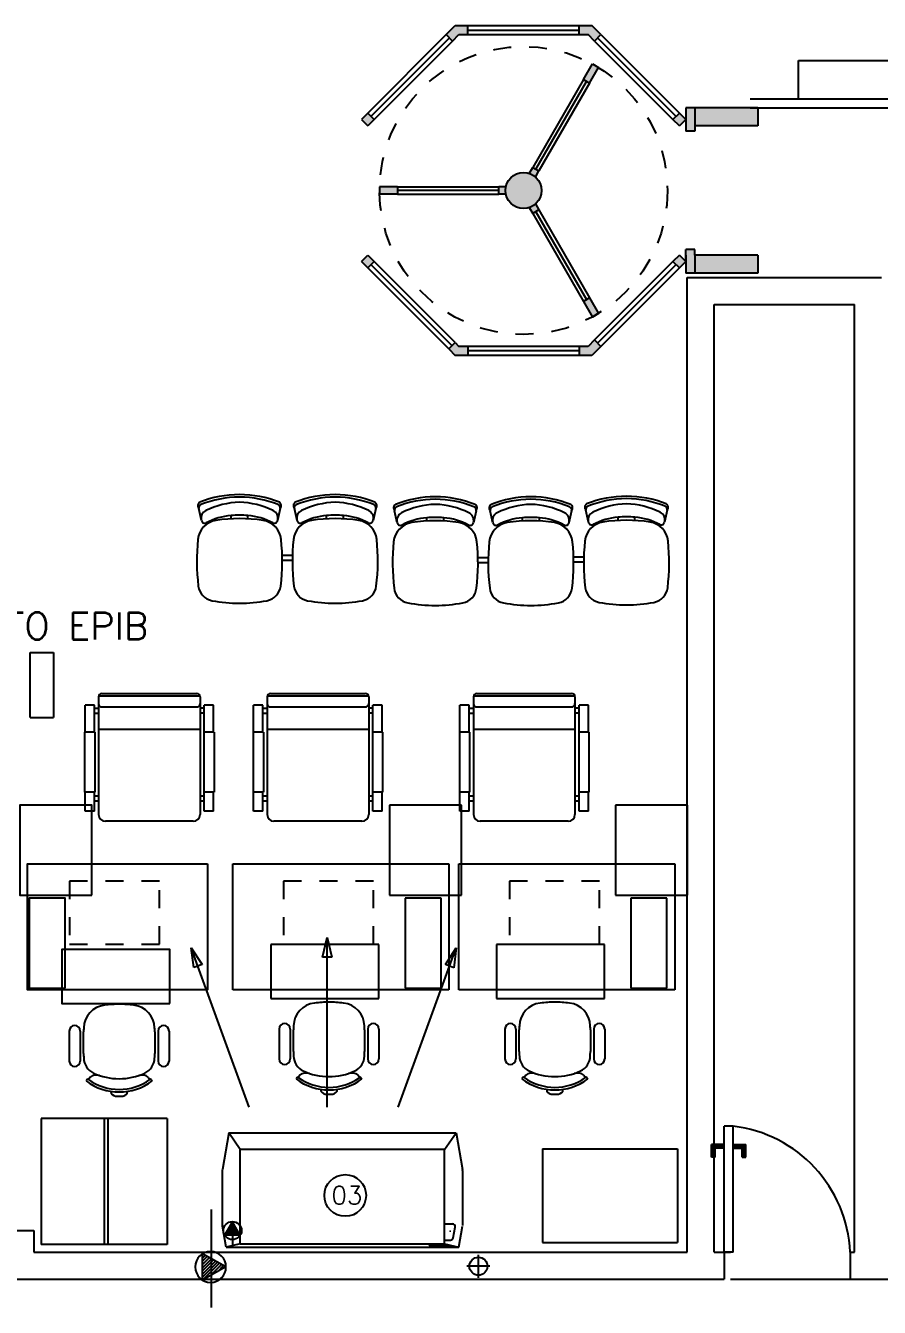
# Model space of a CAD drawing. Extents: x -22 to 17.7, y 1.4 to 35.6.
# Drawn here: x -4.89 to -0.15, y 1.91 to 9.03 of the extents above; entities that cross this region are included whole.
import ezdxf

# ---------------------------------------------------------------- set-up
doc = ezdxf.new("R2010")
doc.units = 0
doc.header["$LTSCALE"] = 0.02
doc.linetypes.add('HIDDEN', pattern=[0.375, 0.25, -0.125])
for name, color, linetype in [('AR-CONDICIONADO', 5, 'CONTINUOUS'), ('AR-INST', 1, 'CONTINUOUS'), ('ARCOND', 2, 'CONTINUOUS'), ('ARCOND_BASE', 7, 'CONTINUOUS'), ('ARCOND_TEXTO', 7, 'CONTINUOUS'), ('LEGENDA', 1, 'CONTINUOUS'), ('PDRENO', 2, 'CONTINUOUS'), ('PFORÇA', 2, 'CONTINUOUS')]:
    doc.layers.add(name, color=color, linetype=linetype)
doc.styles.add('COTAS', font='romans.shx', dxfattribs={"width": 0.75})
doc.styles.add('ROMANS', font='simplex.shx')

# ---------------------------------------------------------------- blocks, each defined once
blk = doc.blocks.new('PF')
at = {"layer": 'PFORÇA', "color": 1}
for p, q in [((0.0002, 0.0874), (-0.0727, -0.0432)), ((-0.0255, 0.0414), (0.0075, 0.0744)), ((-0.0031, 0.0815), (0.0012, 0.0857)), ((0.0002, 0.0874), (0.0732, -0.0432)), ((-0.0702, -0.0386), (0.0202, 0.0517)), ((-0.057, -0.0432), (0.0265, 0.0404)), ((-0.0478, 0.0014), (0.0138, 0.0631)), ((-0.0394, -0.0432), (0.0328, 0.029)), ((-0.0217, -0.0432), (0.0392, 0.0177)), ((-0.004, -0.0432), (0.0455, 0.0063)), ((-0.0727, -0.0432), (0.0732, -0.0432)), ((0.0137, -0.0432), (0.0518, -0.005)), ((0.0313, -0.0432), (0.0582, -0.0163)), ((0.049, -0.0432), (0.0645, -0.0277)), ((0.0667, -0.0432), (0.0708, -0.039))]:
    blk.add_line(p, q, dxfattribs=at)
blk.add_circle((0.0002, 0.0018), 0.0857, dxfattribs=at)

msp = doc.modelspace()

# ---------------------------------------------------------------- hatches: boundary and pattern name
at = {"layer": 'ARCOND_BASE'}
h = msp.add_hatch(color=256, dxfattribs=at)
h.paths.add_polyline_path([(-2.9882, 8.4729), (-3.0236, 8.5082), (-2.9882, 8.5436), (-2.9529, 8.5082)])
h.paths.add_polyline_path([(-2.5165, 8.9446), (-2.5518, 8.98), (-2.5018, 9.03), (-2.4311, 9.03), (-2.4311, 8.98), (-2.4811, 8.98)])
edge = h.paths.add_edge_path()
edge.add_ellipse((-2.1226, 8.1143), major_axis=(0.5657, 0.5657), ratio=1, start_angle=133.56746, end_angle=136.43254, ccw=False)
edge.add_line((-2.9223, 8.1343), (-2.8226, 8.1343))
edge.add_line((-2.8226, 8.1343), (-2.8226, 8.0943))
edge.add_line((-2.8226, 8.0943), (-2.9223, 8.0943))
h.paths.add_polyline_path([(-3.0236, 7.7204), (-2.9882, 7.7557), (-2.9529, 7.7204), (-2.9882, 7.685)])
h.paths.add_polyline_path([(-2.5018, 7.1986), (-2.5372, 7.234), (-2.5018, 7.2693), (-2.4811, 7.2486), (-2.4311, 7.2486), (-2.4311, 7.1986)])
h.paths.add_polyline_path([(-1.814, 7.1986), (-1.814, 7.2486), (-1.764, 7.2486), (-1.7286, 7.284), (-1.6933, 7.2486), (-1.7433, 7.1986)])
h.paths.add_polyline_path([(-1.2922, 7.7204), (-1.2569, 7.7557), (-1.2215, 7.7204), (-1.2569, 7.685)])
h.paths.add_polyline_path([(-1.2922, 8.5082), (-1.2569, 8.5436), (-1.2215, 8.5082), (-1.2569, 8.4729)])
h.paths.add_polyline_path([(-1.7286, 8.9446), (-1.764, 8.98), (-1.814, 8.98), (-1.814, 9.03), (-1.7433, 9.03), (-1.6933, 8.98)])
edge = h.paths.add_edge_path()
edge.add_line((-1.7552, 8.7105), (-1.7899, 8.7305))
edge.add_line((-1.7899, 8.7305), (-1.74, 8.8169))
edge.add_ellipse((-2.1226, 8.1143), major_axis=(0.5657, 0.5657), ratio=1, start_angle=373.56746, end_angle=376.43254, ccw=False)
edge.add_line((-1.7054, 8.7969), (-1.7552, 8.7105))
edge = h.paths.add_edge_path()
edge.add_line((-1.7899, 7.4981), (-1.7552, 7.5181))
edge.add_line((-1.7552, 7.5181), (-1.7054, 7.4317))
edge.add_ellipse((-2.1226, 8.1143), major_axis=(0.5657, 0.5657), ratio=1, start_angle=253.56746, end_angle=256.43254, ccw=False)
edge.add_line((-1.74, 7.4117), (-1.7899, 7.4981))
edge = h.paths.add_edge_path()
edge.add_ellipse((-2.1226, 8.1143), major_axis=(0.0707, 0.0707), ratio=1, start_angle=45, end_angle=225, ccw=False)
edge.add_ellipse((-2.1226, 8.1143), major_axis=(0.0707, 0.0707), ratio=1, start_angle=225, end_angle=405, ccw=False)
h.paths.add_polyline_path([(-1.1715, 8.4729), (-1.1715, 8.5729), (-0.8215, 8.5729), (-0.8215, 8.4729)])
h.paths.add_polyline_path([(-1.2215, 8.4429), (-1.2215, 8.5082), (-1.2215, 8.5729), (-1.1715, 8.5729), (-1.1715, 8.4729), (-1.1715, 8.4429)])
h.paths.add_polyline_path([(-1.2215, 7.6557), (-1.2215, 7.7557), (-1.2215, 7.7857), (-1.1715, 7.7857), (-1.1715, 7.7557), (-1.1715, 7.6557)])
h.paths.add_polyline_path([(-1.1715, 7.6557), (-1.1715, 7.7557), (-0.8215, 7.7557), (-0.8215, 7.6557)])
edge = h.paths.add_edge_path()
edge.add_line((-2.2592, 8.0943), (-2.2592, 8.1343))
edge.add_line((-2.2592, 8.1343), (-2.2205, 8.1343))
edge.add_ellipse((-2.1226, 8.1143), major_axis=(0.0707, 0.0707), ratio=1, start_angle=123.46304, end_angle=146.53696)
edge.add_line((-2.2205, 8.0943), (-2.2592, 8.0943))
edge = h.paths.add_edge_path()
edge.add_line((-2.0716, 7.986), (-2.0909, 8.0194))
edge.add_ellipse((-2.1226, 8.1143), major_axis=(-0.0707, 0.0707), ratio=1, start_angle=153.46304, end_angle=176.53696)
edge.add_line((-2.0562, 8.0394), (-2.0369, 8.006))
edge.add_line((-2.0369, 8.006), (-2.0716, 7.986))
edge = h.paths.add_edge_path()
edge.add_line((-2.0909, 8.2091), (-2.0716, 8.2426))
edge.add_line((-2.0716, 8.2426), (-2.0369, 8.2226))
edge.add_line((-2.0369, 8.2226), (-2.0562, 8.1891))
edge.add_ellipse((-2.1226, 8.1143), major_axis=(-0.0707, 0.0707), ratio=1, start_angle=-86.53696, end_angle=-63.46304)

# ---------------------------------------------------------------- linework, layer by layer
at = {"layer": 'AR-CONDICIONADO'}
for p, q in [((-3.2385, 3.8562), (-3.2139, 3.965)), ((-3.2139, 3.0222), (-3.2139, 3.965)), ((-3.2139, 3.965), (-3.1877, 3.8562)), ((-3.9548, 3.7975), (-3.969, 3.9082)), ((-3.969, 3.9082), (-3.9071, 3.8149)), ((-3.6465, 3.0222), (-3.969, 3.9082)), ((-3.1877, 3.8562), (-3.2385, 3.8562)), ((-2.819, 3.0222), (-2.4965, 3.9082)), ((-2.5568, 3.8143), (-2.4965, 3.9082)), ((-2.4965, 3.9082), (-2.5091, 3.7969)), ((-3.9071, 3.8149), (-3.9548, 3.7975)), ((-2.5091, 3.7969), (-2.5568, 3.8143))]:
    msp.add_line(p, q, dxfattribs=at)
at = {"layer": 'AR-CONDICIONADO', "color": 220}
msp.add_line((-3.8584, 2.4536), (-3.8584, 1.9104), dxfattribs=at)
at = {"layer": 'AR-INST'}
for p, q in [((-3.7397, 2.3862), (-3.7817, 2.3135)), ((-3.7589, 2.3135), (-3.7589, 2.3529)), ((-3.756, 2.3135), (-3.756, 2.358)), ((-3.753, 2.3135), (-3.753, 2.3631)), ((-3.7501, 2.3135), (-3.7501, 2.3683)), ((-3.7471, 2.3135), (-3.7471, 2.3734)), ((-3.7442, 2.3135), (-3.7442, 2.3785)), ((-3.7412, 2.3135), (-3.7412, 2.3836)), ((-3.7397, 2.3862), (-3.7397, 2.3135)), ((-3.6978, 2.3135), (-3.7397, 2.3862)), ((-3.7383, 2.3135), (-3.7383, 2.3836)), ((-3.7353, 2.3135), (-3.7353, 2.3785)), ((-3.7324, 2.3135), (-3.7324, 2.3734)), ((-3.7294, 2.3135), (-3.7294, 2.3683)), ((-3.7265, 2.3135), (-3.7265, 2.3631)), ((-3.7235, 2.3135), (-3.7235, 2.358)), ((-3.7206, 2.3135), (-3.7206, 2.3529)), ((-3.7817, 2.3135), (-3.7397, 2.3135)), ((-3.7767, 2.3135), (-3.7767, 2.3222)), ((-3.7737, 2.3135), (-3.7737, 2.3273)), ((-3.7708, 2.3135), (-3.7708, 2.3325)), ((-3.7678, 2.3135), (-3.7678, 2.3376)), ((-3.7648, 2.3135), (-3.7648, 2.3427)), ((-3.7619, 2.3135), (-3.7619, 2.3478)), ((-3.7397, 2.3135), (-3.7397, 2.2565)), ((-3.7397, 2.3135), (-3.6978, 2.3135)), ((-3.7176, 2.3135), (-3.7176, 2.3478)), ((-3.7146, 2.3135), (-3.7146, 2.3427)), ((-3.7117, 2.3135), (-3.7117, 2.3376)), ((-3.7087, 2.3135), (-3.7087, 2.3325)), ((-3.7058, 2.3135), (-3.7058, 2.3273)), ((-3.7028, 2.3135), (-3.7028, 2.3222))]:
    msp.add_line(p, q, dxfattribs=at)
at = {"layer": 'AR-INST', "const_width": 0.005}
for points in [[(-3.7502, 2.3318, -1), (-3.7552, 2.3318, -1)], [(-2.5322, 2.3332, 1), (-2.5272, 2.3332, 1)], [(-2.5888, 2.2488, 1), (-2.5838, 2.2488, 1)]]:
    msp.add_lwpolyline(points, format="xyb", close=True, dxfattribs=at)
at = {"layer": 'AR-INST'}
msp.add_circle((-3.7396, 2.337), 0.0503, dxfattribs=at)
at = {"layer": 'ARCOND'}
for p, q in [((-3.7598, 2.879), (-3.7956, 2.6759)), ((-3.6961, 2.7864), (-3.7598, 2.879)), ((-3.7598, 2.879), (-2.4974, 2.879)), ((-2.5611, 2.7864), (-2.4974, 2.879)), ((-2.4974, 2.879), (-2.4616, 2.6759)), ((-2.5611, 2.7864), (-3.6961, 2.7864)), ((-3.6961, 2.264), (-3.6961, 2.7864)), ((-2.5611, 2.264), (-2.5611, 2.7864)), ((-3.7961, 2.6707), (-3.7961, 2.366)), ((-2.4611, 2.6707), (-2.4611, 2.366)), ((-2.4611, 2.6707), (-2.4611, 2.366)), ((-2.4611, 2.6707), (-2.4611, 2.366)), ((-3.7751, 2.244), (-3.7956, 2.3608)), ((-2.5611, 2.374), (-2.5177, 2.374)), ((-2.5135, 2.2964), (-2.5029, 2.3564)), ((-2.4821, 2.244), (-2.4616, 2.3608)), ((-2.5611, 2.284), (-2.5283, 2.284)), ((-3.6961, 2.264), (-3.7751, 2.244)), ((-3.7751, 2.244), (-2.4821, 2.244)), ((-3.6961, 2.264), (-2.5611, 2.264)), ((-2.6437, 2.2495), (-2.6221, 2.244)), ((-2.643, 2.2554), (-2.5677, 2.2554)), ((-2.5664, 2.2553), (-2.5221, 2.244)), ((-2.5611, 2.264), (-2.4821, 2.244))]:
    msp.add_line(p, q, dxfattribs=at)
for centre, radius, start, end in [((-3.7661, 2.6707), 0.03, 170, 180), ((-2.4911, 2.6707), 0.03, 0, 10), ((-3.7661, 2.366), 0.03, 180, 190), ((-2.5177, 2.359), 0.015, 350, 90), ((-2.5283, 2.299), 0.015, 270, 350), ((-2.643, 2.2524), 0.003, 90, 255.78646), ((-2.5677, 2.2504), 0.005, 75.78646, 90)]:
    msp.add_arc(centre, radius, start, end, dxfattribs=at)
at = {"layer": 'ARCOND_BASE'}
for p, q in [((-2.5518, 8.98), (-2.9882, 8.5436)), ((-2.5518, 8.98), (-2.5018, 9.03)), ((-2.5518, 8.98), (-2.5165, 8.9446)), ((-2.5165, 8.9446), (-2.4811, 8.98)), ((-2.5018, 9.03), (-2.4311, 9.03)), ((-2.4811, 8.98), (-2.4311, 8.98)), ((-2.4311, 9.03), (-1.814, 9.03)), ((-2.4311, 8.98), (-2.4311, 9.03)), ((-2.4311, 9.005), (-1.814, 9.005)), ((-2.4311, 8.98), (-1.814, 8.98)), ((-1.814, 9.03), (-1.7433, 9.03)), ((-1.814, 8.98), (-1.814, 9.03)), ((-1.814, 8.98), (-1.764, 8.98)), ((-1.7286, 8.9446), (-1.764, 8.98)), ((-1.6933, 8.98), (-1.7433, 9.03)), ((-1.7286, 8.9446), (-1.6933, 8.98)), ((-1.6933, 8.98), (-1.2569, 8.5436)), ((-2.5342, 8.9623), (-2.9706, 8.5259)), ((-2.5165, 8.9446), (-2.9529, 8.5082)), ((-1.7286, 8.9446), (-1.2922, 8.5082)), ((-1.7109, 8.9623), (-1.2746, 8.5259)), ((-0.5944, 8.6229), (-0.5944, 8.8369)), ((-0.5944, 8.8369), (0.0954, 8.8369)), ((-1.7899, 8.7305), (-1.7399, 8.8171)), ((-1.7552, 8.7105), (-1.7052, 8.7971)), ((-1.7399, 8.8171), (-1.7052, 8.7971)), ((-1.7899, 8.7305), (-2.0716, 8.2426)), ((-2.0543, 8.2326), (-1.7726, 8.7205)), ((-1.7552, 8.7105), (-2.0369, 8.2226)), ((-1.7899, 8.7305), (-1.7552, 8.7105)), ((-0.863, 8.6229), (0.288, 8.6229)), ((-2.9882, 8.5436), (-3.0236, 8.5082)), ((-2.9882, 8.5436), (-2.9529, 8.5082)), ((-1.2922, 8.5082), (-1.2569, 8.5436)), ((-1.2215, 8.5082), (-1.2569, 8.5436)), ((-0.8215, 8.5729), (-1.2215, 8.5729)), ((-1.2215, 8.5729), (-1.2215, 8.4729)), ((-1.1715, 8.5729), (-1.1715, 8.4729)), ((-0.863, 8.5729), (0.288, 8.5729)), ((-0.8215, 8.5729), (-0.8215, 8.4729)), ((-3.0236, 8.5082), (-2.9882, 8.4729)), ((-2.9529, 8.5082), (-2.9882, 8.4729)), ((-1.2569, 8.4729), (-1.2922, 8.5082)), ((-1.2569, 8.4729), (-1.2215, 8.5082)), ((-1.2215, 8.5082), (-1.2215, 8.4429)), ((-0.8215, 8.4729), (-1.1715, 8.4729)), ((-1.1715, 8.4729), (-1.1715, 8.4429)), ((-1.1715, 8.4429), (-1.2215, 8.4429)), ((-2.0909, 8.2091), (-2.0716, 8.2426)), ((-2.0716, 8.2426), (-2.0369, 8.2226)), ((-2.0562, 8.1891), (-2.0369, 8.2226)), ((-2.8226, 8.1343), (-2.9226, 8.1343)), ((-2.9226, 8.1343), (-2.9226, 8.0943)), ((-2.8226, 8.1343), (-2.2592, 8.1343)), ((-2.8226, 8.1343), (-2.8226, 8.0943)), ((-2.2592, 8.0943), (-2.2592, 8.1343)), ((-2.2205, 8.1343), (-2.2592, 8.1343)), ((-2.8226, 8.0943), (-2.9226, 8.0943)), ((-2.2592, 8.1143), (-2.8226, 8.1143)), ((-2.8226, 8.0943), (-2.2592, 8.0943)), ((-2.2205, 8.0943), (-2.2592, 8.0943)), ((-2.0909, 8.0194), (-2.0716, 7.986)), ((-2.0369, 8.006), (-2.0716, 7.986)), ((-2.0716, 7.986), (-1.7899, 7.4981)), ((-2.0562, 8.0394), (-2.0369, 8.006)), ((-2.0543, 7.996), (-1.7726, 7.5081)), ((-2.0369, 8.006), (-1.7552, 7.5181)), ((-1.1715, 7.7857), (-1.2215, 7.7857)), ((-1.2215, 7.7204), (-1.2215, 7.7857)), ((-1.1715, 7.7557), (-1.1715, 7.7857)), ((-3.0236, 7.7204), (-2.9882, 7.7557)), ((-3.0236, 7.7204), (-2.9882, 7.685)), ((-2.9882, 7.7557), (-2.9529, 7.7204)), ((-2.9882, 7.685), (-2.9529, 7.7204)), ((-2.5195, 7.2516), (-2.9706, 7.7027)), ((-2.5018, 7.2693), (-2.9529, 7.7204)), ((-1.2922, 7.7204), (-1.7286, 7.284)), ((-1.2746, 7.7027), (-1.7109, 7.2663)), ((-1.2569, 7.7557), (-1.2922, 7.7204)), ((-1.2922, 7.7204), (-1.2569, 7.685)), ((-1.2569, 7.7557), (-1.2215, 7.7204)), ((-1.2215, 7.7204), (-1.2569, 7.685)), ((-1.2215, 7.7557), (-1.2215, 7.6557)), ((-0.8215, 7.7557), (-1.1715, 7.7557)), ((-1.1715, 7.7557), (-1.1715, 7.6557)), ((-0.8215, 7.7557), (-0.8215, 7.6557)), ((-2.5372, 7.234), (-2.9882, 7.685)), ((-1.2569, 7.685), (-1.6933, 7.2486)), ((-0.8215, 7.6557), (-1.2215, 7.6557)), ((-1.2133, 7.6308), (-0.1333, 7.6308)), ((-1.2133, 2.2169), (-1.2133, 7.6308)), ((-1.7552, 7.5181), (-1.7899, 7.4981)), ((-1.7899, 7.4981), (-1.7399, 7.4115)), ((-1.7552, 7.5181), (-1.7052, 7.4315)), ((-1.0633, 7.4808), (-0.2833, 7.4808)), ((-1.0633, 2.2169), (-1.0633, 7.4808)), ((-0.2833, 2.2169), (-0.2833, 7.4808)), ((-1.7052, 7.4315), (-1.7399, 7.4115)), ((-2.5372, 7.234), (-2.5018, 7.2693)), ((-2.5018, 7.2693), (-2.4811, 7.2486)), ((-1.7286, 7.284), (-1.764, 7.2486)), ((-1.7286, 7.284), (-1.6933, 7.2486)), ((-2.5372, 7.234), (-2.5018, 7.1986)), ((-2.4311, 7.1986), (-2.5018, 7.1986)), ((-2.4311, 7.2486), (-2.4811, 7.2486)), ((-1.814, 7.2486), (-2.4311, 7.2486)), ((-2.4311, 7.2486), (-2.4311, 7.1986)), ((-1.814, 7.2236), (-2.4311, 7.2236)), ((-1.814, 7.1986), (-2.4311, 7.1986)), ((-1.764, 7.2486), (-1.814, 7.2486)), ((-1.814, 7.2486), (-1.814, 7.1986)), ((-1.7433, 7.1986), (-1.814, 7.1986)), ((-1.6933, 7.2486), (-1.7433, 7.1986)), ((-3.9121, 6.2809), (-3.9267, 6.3477)), ((-3.4742, 6.3477), (-3.4888, 6.2809)), ((-3.381, 6.2809), (-3.3956, 6.3477)), ((-2.943, 6.3477), (-2.9577, 6.2809)), ((-1.7622, 6.2718), (-1.7768, 6.3385)), ((-1.3243, 6.3385), (-1.3389, 6.2718)), ((-3.7475, 6.2904), (-3.7475, 6.3083)), ((-3.6535, 6.2904), (-3.6535, 6.3083)), ((-3.2163, 6.2904), (-3.2163, 6.3083)), ((-3.1223, 6.2904), (-3.1223, 6.3083)), ((-2.8244, 6.2688), (-2.8391, 6.3355)), ((-2.6598, 6.2783), (-2.6598, 6.2962)), ((-2.5658, 6.2783), (-2.5658, 6.2962)), ((-2.3865, 6.3355), (-2.4011, 6.2688)), ((-2.2933, 6.2688), (-2.3079, 6.3355)), ((-2.1287, 6.2783), (-2.1287, 6.2962)), ((-2.0347, 6.2783), (-2.0347, 6.2962)), ((-1.8554, 6.3355), (-1.87, 6.2688)), ((-1.5975, 6.2813), (-1.5975, 6.2992)), ((-1.5035, 6.2813), (-1.5035, 6.2992)), ((-3.464, 6.0885), (-3.4058, 6.0885)), ((-3.464, 6.0885), (-3.4544, 6.0885)), ((-3.4631, 6.0603), (-3.4067, 6.0603)), ((-2.3763, 6.0764), (-2.3181, 6.0764)), ((-2.3763, 6.0764), (-2.3667, 6.0764)), ((-1.8452, 6.0794), (-1.787, 6.0794)), ((-2.3754, 6.0482), (-2.319, 6.0482)), ((-1.8443, 6.0512), (-1.7879, 6.0512)), ((-4.863, 5.1874), (-4.863, 5.5474)), ((-4.863, 5.5474), (-4.7333, 5.5474)), ((-4.7333, 5.5474), (-4.7333, 5.1874)), ((-4.4835, 5.3017), (-4.4835, 4.6481)), ((-4.4824, 5.3081), (-3.9206, 5.3081)), ((-4.4647, 5.3205), (-3.9383, 5.3205)), ((-3.9195, 5.3017), (-3.9195, 4.6481)), ((-3.5468, 5.3017), (-3.5468, 4.6481)), ((-3.5457, 5.3081), (-2.9839, 5.3081)), ((-3.528, 5.3205), (-3.0016, 5.3205)), ((-2.9828, 5.3017), (-2.9828, 4.6481)), ((-2.4006, 5.3017), (-2.4006, 4.6481)), ((-2.3995, 5.3081), (-1.8377, 5.3081)), ((-2.3818, 5.3205), (-1.8554, 5.3205)), ((-1.8366, 5.3017), (-1.8366, 4.6481)), ((-4.5587, 5.1051), (-4.5587, 5.2556)), ((-4.507, 5.2556), (-4.5587, 5.2556)), ((-4.507, 5.1051), (-4.507, 5.2556)), ((-4.507, 5.2394), (-4.4835, 5.2394)), ((-4.507, 5.2112), (-4.4835, 5.2112)), ((-4.4647, 5.2456), (-3.9383, 5.2456)), ((-3.896, 5.2394), (-3.9195, 5.2394)), ((-3.896, 5.2112), (-3.9195, 5.2112)), ((-3.896, 5.1051), (-3.896, 5.2556)), ((-3.8443, 5.2556), (-3.896, 5.2556)), ((-3.8443, 5.1051), (-3.8443, 5.2556)), ((-3.622, 5.1051), (-3.622, 5.2556)), ((-3.5703, 5.2556), (-3.622, 5.2556)), ((-3.5703, 5.1051), (-3.5703, 5.2556)), ((-3.5703, 5.2394), (-3.5468, 5.2394)), ((-3.5703, 5.2112), (-3.5468, 5.2112)), ((-3.528, 5.2456), (-3.0016, 5.2456)), ((-2.9593, 5.2394), (-2.9828, 5.2394)), ((-2.9593, 5.2112), (-2.9828, 5.2112)), ((-2.9593, 5.1051), (-2.9593, 5.2556)), ((-2.9076, 5.2556), (-2.9593, 5.2556)), ((-2.9076, 5.1051), (-2.9076, 5.2556)), ((-2.4758, 5.1051), (-2.4758, 5.2556)), ((-2.4241, 5.2556), (-2.4758, 5.2556)), ((-2.4241, 5.1051), (-2.4241, 5.2556)), ((-2.4241, 5.2394), (-2.4006, 5.2394)), ((-2.4241, 5.2112), (-2.4006, 5.2112)), ((-2.3818, 5.2456), (-1.8554, 5.2456)), ((-1.8131, 5.2394), (-1.8366, 5.2394)), ((-1.8131, 5.2112), (-1.8366, 5.2112)), ((-1.8131, 5.1051), (-1.8131, 5.2556)), ((-1.7614, 5.2556), (-1.8131, 5.2556)), ((-1.7614, 5.1051), (-1.7614, 5.2556)), ((-4.863, 5.1874), (-4.7333, 5.1874)), ((-4.5047, 5.1051), (-4.561, 5.1051)), ((-4.561, 5.1051), (-4.561, 4.7721)), ((-4.5047, 5.1051), (-4.5047, 4.7721)), ((-3.9195, 5.1209), (-4.4835, 5.1209)), ((-3.8983, 5.1051), (-3.8983, 4.7721)), ((-3.842, 5.1051), (-3.8983, 5.1051)), ((-3.842, 5.1051), (-3.842, 4.7721)), ((-3.568, 5.1051), (-3.6243, 5.1051)), ((-3.6243, 5.1051), (-3.6243, 4.7721)), ((-3.568, 5.1051), (-3.568, 4.7721)), ((-2.9828, 5.1209), (-3.5468, 5.1209)), ((-2.9616, 5.1051), (-2.9616, 4.7721)), ((-2.9053, 5.1051), (-2.9616, 5.1051)), ((-2.9053, 5.1051), (-2.9053, 4.7721)), ((-2.4218, 5.1051), (-2.4781, 5.1051)), ((-2.4781, 5.1051), (-2.4781, 4.7721)), ((-2.4218, 5.1051), (-2.4218, 4.7721)), ((-1.8366, 5.1209), (-2.4006, 5.1209)), ((-1.8154, 5.1051), (-1.8154, 4.7721)), ((-1.7591, 5.1051), (-1.8154, 5.1051)), ((-1.7591, 5.1051), (-1.7591, 4.7721)), ((-4.5047, 4.7721), (-4.561, 4.7721)), ((-4.5587, 4.6664), (-4.5587, 4.7721)), ((-4.507, 4.6664), (-4.507, 4.7721)), ((-3.842, 4.7721), (-3.8983, 4.7721)), ((-3.896, 4.6664), (-3.896, 4.7721)), ((-3.8443, 4.6664), (-3.8443, 4.7721)), ((-3.568, 4.7721), (-3.6243, 4.7721)), ((-3.622, 4.6664), (-3.622, 4.7721)), ((-3.5703, 4.6664), (-3.5703, 4.7721)), ((-2.9053, 4.7721), (-2.9616, 4.7721)), ((-2.9593, 4.6664), (-2.9593, 4.7721)), ((-2.9076, 4.6664), (-2.9076, 4.7721)), ((-2.4218, 4.7721), (-2.4781, 4.7721)), ((-2.4758, 4.6664), (-2.4758, 4.7721)), ((-2.4241, 4.6664), (-2.4241, 4.7721)), ((-1.7591, 4.7721), (-1.8154, 4.7721)), ((-1.8131, 4.6664), (-1.8131, 4.7721)), ((-1.7614, 4.6664), (-1.7614, 4.7721)), ((-4.4835, 4.7504), (-4.507, 4.7504)), ((-4.4835, 4.7222), (-4.507, 4.7222)), ((-3.896, 4.7504), (-3.9195, 4.7504)), ((-3.896, 4.7222), (-3.9195, 4.7222)), ((-3.5468, 4.7504), (-3.5703, 4.7504)), ((-3.5468, 4.7222), (-3.5703, 4.7222)), ((-2.9593, 4.7504), (-2.9828, 4.7504)), ((-2.9593, 4.7222), (-2.9828, 4.7222)), ((-2.4663, 4.7008), (-2.8663, 4.7008)), ((-2.8663, 4.7008), (-2.8663, 4.2008)), ((-2.4663, 4.2008), (-2.4663, 4.7008)), ((-2.4006, 4.7504), (-2.4241, 4.7504)), ((-2.4006, 4.7222), (-2.4241, 4.7222)), ((-1.8131, 4.7504), (-1.8366, 4.7504)), ((-1.8131, 4.7222), (-1.8366, 4.7222)), ((-1.2117, 4.7008), (-1.6117, 4.7008)), ((-1.6117, 4.7008), (-1.6117, 4.2008)), ((-1.2117, 4.2008), (-1.2117, 4.7008)), ((-4.507, 4.6664), (-4.5587, 4.6664)), ((-3.8443, 4.6664), (-3.896, 4.6664)), ((-3.5703, 4.6664), (-3.622, 4.6664)), ((-2.9076, 4.6664), (-2.9593, 4.6664)), ((-2.4241, 4.6664), (-2.4758, 4.6664)), ((-1.7614, 4.6664), (-1.8131, 4.6664)), ((-3.9571, 4.6105), (-4.4459, 4.6105)), ((-3.0204, 4.6105), (-3.5092, 4.6105)), ((-1.8742, 4.6105), (-2.363, 4.6105)), ((-3.7375, 3.6745), (-3.7375, 4.3745)), ((-3.7375, 4.3745), (-2.5375, 4.3745)), ((-2.5375, 4.3745), (-2.5375, 3.6745)), ((-2.4828, 3.6745), (-2.4828, 4.3745)), ((-2.4828, 4.3745), (-1.2828, 4.3745)), ((-1.2828, 4.3745), (-1.2828, 3.6745)), ((-2.8663, 4.2008), (-2.4663, 4.2008)), ((-1.6117, 4.2008), (-1.2117, 4.2008)), ((-2.5805, 4.1826), (-2.7805, 4.1826)), ((-2.7805, 4.1826), (-2.7805, 3.6826)), ((-2.5805, 3.6826), (-2.5805, 4.1826)), ((-1.3259, 4.1826), (-1.5259, 4.1826)), ((-1.5259, 4.1826), (-1.5259, 3.6826)), ((-1.3259, 3.6826), (-1.3259, 4.1826)), ((-2.9266, 3.9258), (-3.5266, 3.9258)), ((-3.5266, 3.9258), (-3.5266, 3.6258)), ((-2.9266, 3.6258), (-2.9266, 3.9258)), ((-1.672, 3.9258), (-2.272, 3.9258)), ((-2.272, 3.9258), (-2.272, 3.6258)), ((-1.672, 3.6258), (-1.672, 3.9258)), ((-2.5375, 3.6745), (-3.7375, 3.6745)), ((-2.7805, 3.6826), (-2.5805, 3.6826)), ((-1.2828, 3.6745), (-2.4828, 3.6745)), ((-1.5259, 3.6826), (-1.3259, 3.6826)), ((-3.5266, 3.6258), (-2.9266, 3.6258)), ((-2.272, 3.6258), (-1.672, 3.6258)), ((-4.6462, 3.4451), (-4.6462, 3.2786)), ((-4.5851, 3.4451), (-4.5851, 3.2786)), ((-4.5664, 3.3209), (-4.5664, 3.4412)), ((-4.1716, 3.4412), (-4.1716, 3.3209)), ((-4.1529, 3.4451), (-4.1529, 3.2786)), ((-4.0918, 3.4451), (-4.0918, 3.2786)), ((-3.4805, 3.4565), (-3.4805, 3.2901)), ((-3.4194, 3.4565), (-3.4194, 3.2901)), ((-3.4007, 3.3323), (-3.4007, 3.4527)), ((-3.0059, 3.4527), (-3.0059, 3.3323)), ((-2.9871, 3.4565), (-2.9871, 3.2901)), ((-2.926, 3.4565), (-2.926, 3.2901)), ((-2.2259, 3.4565), (-2.2259, 3.2901)), ((-2.1648, 3.4565), (-2.1648, 3.2901)), ((-2.1461, 3.3323), (-2.1461, 3.4527)), ((-1.7513, 3.4527), (-1.7513, 3.3323)), ((-1.7325, 3.4565), (-1.7325, 3.2901)), ((-1.6714, 3.4565), (-1.6714, 3.2901)), ((-4.5466, 3.1754), (-4.5523, 3.1678)), ((-4.5306, 3.1889), (-4.5401, 3.1763)), ((-4.2074, 3.1889), (-4.1979, 3.1763)), ((-4.1914, 3.1754), (-4.1857, 3.1678)), ((-3.3809, 3.1868), (-3.3866, 3.1793)), ((-3.3649, 3.2004), (-3.3743, 3.1878)), ((-3.0417, 3.2004), (-3.0322, 3.1878)), ((-3.0256, 3.1868), (-3.02, 3.1793)), ((-2.1263, 3.1868), (-2.132, 3.1793)), ((-2.1103, 3.2004), (-2.1197, 3.1878)), ((-1.7871, 3.2004), (-1.7776, 3.1878)), ((-1.771, 3.1868), (-1.7654, 3.1793)), ((-4.8027, 2.959), (-4.8027, 2.259)), ((-4.1027, 2.959), (-4.8027, 2.959)), ((-4.4527, 2.959), (-4.4527, 2.259)), ((-4.4327, 2.959), (-4.4327, 2.259)), ((-4.1027, 2.959), (-4.1027, 2.259)), ((-1.0081, 2.2169), (-1.0081, 2.9169)), ((-0.9581, 2.9169), (-1.0081, 2.9169)), ((-0.9581, 2.2169), (-0.9581, 2.9169)), ((-2.0168, 2.7911), (-2.0168, 2.2711)), ((-2.0168, 2.7911), (-1.2668, 2.7911)), ((-1.2668, 2.7911), (-1.2668, 2.2711)), ((-1.0081, 2.8154), (-1.0781, 2.8154)), ((-1.0781, 2.7454), (-1.0781, 2.8154)), ((-1.0581, 2.7454), (-1.0581, 2.7954)), ((-1.0081, 2.7954), (-1.0581, 2.7954)), ((-0.9581, 2.8154), (-0.8881, 2.8154)), ((-0.9581, 2.7954), (-0.9081, 2.7954)), ((-0.9081, 2.7454), (-0.9081, 2.7954)), ((-0.8881, 2.7454), (-0.8881, 2.8154)), ((-1.0581, 2.7454), (-1.0781, 2.7454)), ((-0.9081, 2.7454), (-0.8881, 2.7454)), ((-4.9926, 2.3369), (-4.8426, 2.3369)), ((-4.8426, 2.3369), (-4.8426, 2.2169)), ((-4.8426, 2.2169), (-1.2133, 2.2169)), ((-4.1027, 2.259), (-4.8027, 2.259)), ((-2.0168, 2.2711), (-1.2668, 2.2711)), ((-1.0633, 2.2169), (-0.9726, 2.2169)), ((-1.0081, 2.2169), (-1.0081, 2.0669)), ((-0.9581, 2.2169), (-1.0081, 2.2169)), ((-0.3081, 2.2169), (-0.3081, 2.0669)), ((-0.3081, 2.2169), (-0.2833, 2.2169)), ((-4.9926, 2.0669), (-1.0081, 2.0669)), ((-0.9726, 2.0669), (-0.2726, 2.0669)), ((-0.2726, 2.0669), (0.1003, 2.0669))]:
    msp.add_line(p, q, dxfattribs=at)
at = {"layer": 'ARCOND_BASE', "linetype": 'HIDDEN'}
for p, q in [((-2.9559, 4.2787), (-3.4559, 4.2787)), ((-3.4559, 4.2787), (-3.4559, 3.9287)), ((-2.9559, 3.9287), (-2.9559, 4.2787)), ((-1.7013, 4.2787), (-2.2013, 4.2787)), ((-2.2013, 4.2787), (-2.2013, 3.9287)), ((-1.7013, 3.9287), (-1.7013, 4.2787)), ((-3.4559, 3.9287), (-2.9559, 3.9287)), ((-2.2013, 3.9287), (-1.7013, 3.9287))]:
    msp.add_line(p, q, dxfattribs=at)
at = {"layer": 'ARCOND_BASE'}
for points in [[(-4.5217, 4.2008), (-4.5217, 4.7008), (-4.9217, 4.7008), (-4.9217, 4.2008)], [(-3.8789, 4.3745), (-3.8789, 3.6745), (-4.8789, 3.6745), (-4.8789, 4.3745)], [(-4.6686, 3.6826), (-4.6686, 4.1826), (-4.8686, 4.1826), (-4.8686, 3.6826)], [(-4.0872, 3.5988), (-4.0872, 3.8988), (-4.6872, 3.8988), (-4.6872, 3.5988)]]:
    msp.add_lwpolyline(points, close=True, dxfattribs=at)
at = {"layer": 'ARCOND_BASE', "linetype": 'HIDDEN'}
msp.add_lwpolyline([(-4.1446, 3.9287), (-4.1446, 4.2787), (-4.6446, 4.2787), (-4.6446, 3.9287)], close=True, dxfattribs=at)
msp.add_circle((-2.1226, 8.1143), 0.8, dxfattribs=at)
at = {"layer": 'ARCOND_BASE'}
msp.add_circle((-2.1226, 8.1143), 0.1, dxfattribs=at)
for centre, radius, start, end in [((-3.7026, 5.8392), 0.5855, 89.79295, 111.98129), ((-3.6963, 5.8262), 0.5855, 90.41024, 111.98129), ((-3.6983, 5.8392), 0.5855, 68.01871, 90.20705), ((-3.7046, 5.8262), 0.5855, 68.01871, 89.58976), ((-3.1715, 5.8392), 0.5855, 89.79295, 111.98129), ((-3.1651, 5.8262), 0.5855, 90.41024, 111.98129), ((-3.1672, 5.8392), 0.5855, 68.01871, 90.20705), ((-3.1735, 5.8262), 0.5855, 68.01871, 89.58976), ((-2.6149, 5.8271), 0.5855, 89.79295, 111.98129), ((-2.6107, 5.8271), 0.5855, 68.01871, 90.20705), ((-2.0838, 5.8271), 0.5855, 89.79295, 111.98129), ((-2.0795, 5.8271), 0.5855, 68.01871, 90.20705), ((-1.5527, 5.8301), 0.5855, 89.79295, 111.98129), ((-1.5484, 5.8301), 0.5855, 68.01871, 90.20705), ((-3.9113, 6.3636), 0.0212, 119.38483, 222.2015), ((-3.9084, 6.3517), 0.0188, 111.98129, 192.3844), ((-3.685, 5.9263), 0.4569, 91.93563, 116.31998), ((-3.7159, 5.9263), 0.4569, 63.68002, 88.06437), ((-3.4925, 6.3517), 0.0188, 347.6156, 68.01871), ((-3.4896, 6.3636), 0.0212, 317.7985, 60.61517), ((-3.3802, 6.3636), 0.0212, 119.38483, 222.2015), ((-3.3773, 6.3517), 0.0188, 111.98129, 192.3844), ((-3.1539, 5.9263), 0.4569, 91.93563, 116.31998), ((-3.1848, 5.9263), 0.4569, 63.68002, 88.06437), ((-2.9614, 6.3517), 0.0188, 347.6156, 68.01871), ((-2.9585, 6.3636), 0.0212, 317.7985, 60.61517), ((-2.8236, 6.3515), 0.0212, 119.38483, 222.2015), ((-2.8207, 6.3396), 0.0188, 111.98129, 192.3844), ((-2.6086, 5.8141), 0.5855, 90.41024, 111.98129), ((-2.5973, 5.9142), 0.4569, 91.93563, 116.31998), ((-2.617, 5.8141), 0.5855, 68.01871, 89.58976), ((-2.6282, 5.9142), 0.4569, 63.68002, 88.06437), ((-2.4048, 6.3396), 0.0188, 347.6156, 68.01871), ((-2.4019, 6.3515), 0.0212, 317.7985, 60.61517), ((-2.2925, 6.3515), 0.0212, 119.38483, 222.2015), ((-2.2896, 6.3396), 0.0188, 111.98129, 192.3844), ((-2.0775, 5.8141), 0.5855, 90.41024, 111.98129), ((-2.0662, 5.9142), 0.4569, 91.93563, 116.31998), ((-2.0858, 5.8141), 0.5855, 68.01871, 89.58976), ((-2.0971, 5.9142), 0.4569, 63.68002, 88.06437), ((-1.8737, 6.3396), 0.0188, 347.6156, 68.01871), ((-1.8708, 6.3515), 0.0212, 317.7985, 60.61517), ((-1.7614, 6.3545), 0.0212, 119.38483, 222.2015), ((-1.7585, 6.3426), 0.0188, 111.98129, 192.3844), ((-1.5464, 5.8171), 0.5855, 90.41024, 111.98129), ((-1.5351, 5.9171), 0.4569, 91.93563, 116.31998), ((-1.5547, 5.8171), 0.5855, 68.01871, 89.58976), ((-1.566, 5.9171), 0.4569, 63.68002, 88.06437), ((-1.3426, 6.3426), 0.0188, 347.6156, 68.01871), ((-1.3397, 6.3545), 0.0212, 317.7985, 60.61517), ((-3.813, 6.1636), 0.1194, 98.91059, 174.19053), ((-3.8668, 6.2937), 0.047, 116.31998, 192.3844), ((-3.8937, 6.285), 0.0188, 192.3844, 297.7352), ((-3.718, 5.9507), 0.3589, 94.71483, 117.7352), ((-3.7005, 5.4457), 0.846, 81.08941, 98.91059), ((-3.7005, 5.7959), 0.5146, 84.75947, 95.24053), ((-3.683, 5.9507), 0.3589, 62.2648, 85.28517), ((-3.5879, 6.1636), 0.1194, 5.80947, 81.08941), ((-3.5072, 6.285), 0.0188, 242.2648, 347.6156), ((-3.5341, 6.2937), 0.047, 347.6156, 63.68002), ((-3.2819, 6.1636), 0.1194, 98.91059, 174.19053), ((-3.3357, 6.2937), 0.047, 116.31998, 192.3844), ((-3.3626, 6.285), 0.0188, 192.3844, 297.7352), ((-3.1868, 5.9507), 0.3589, 94.71483, 117.7352), ((-3.1693, 5.4457), 0.846, 81.08941, 98.91059), ((-3.1693, 5.7959), 0.5146, 84.75947, 95.24053), ((-3.1518, 5.9507), 0.3589, 62.2648, 85.28517), ((-3.0568, 6.1636), 0.1194, 5.80947, 81.08941), ((-2.9761, 6.285), 0.0188, 242.2648, 347.6156), ((-3.003, 6.2937), 0.047, 347.6156, 63.68002), ((-2.7253, 6.1514), 0.1194, 98.91059, 174.19053), ((-2.7791, 6.2816), 0.047, 116.31998, 192.3844), ((-2.806, 6.2728), 0.0188, 192.3844, 297.7352), ((-2.6303, 5.9385), 0.3589, 94.71483, 117.7352), ((-2.6128, 5.4336), 0.846, 81.08941, 98.91059), ((-2.6128, 5.7838), 0.5146, 84.75947, 95.24053), ((-2.5953, 5.9385), 0.3589, 62.2648, 85.28517), ((-2.5002, 6.1514), 0.1194, 5.80947, 81.08941), ((-2.4195, 6.2728), 0.0188, 242.2648, 347.6156), ((-2.4465, 6.2816), 0.047, 347.6156, 63.68002), ((-2.1942, 6.1514), 0.1194, 98.91059, 174.19053), ((-2.248, 6.2816), 0.047, 116.31998, 192.3844), ((-2.2749, 6.2728), 0.0188, 192.3844, 297.7352), ((-2.0992, 5.9385), 0.3589, 94.71483, 117.7352), ((-2.0817, 5.4336), 0.846, 81.08941, 98.91059), ((-2.0817, 5.7838), 0.5146, 84.75947, 95.24053), ((-2.0642, 5.9385), 0.3589, 62.2648, 85.28517), ((-1.9691, 6.1514), 0.1194, 5.80947, 81.08941), ((-1.8884, 6.2728), 0.0188, 242.2648, 347.6156), ((-1.9153, 6.2816), 0.047, 347.6156, 63.68002), ((-1.6631, 6.1544), 0.1194, 98.91059, 174.19053), ((-1.7169, 6.2846), 0.047, 116.31998, 192.3844), ((-1.7438, 6.2758), 0.0188, 192.3844, 297.7352), ((-1.568, 5.9415), 0.3589, 94.71483, 117.7352), ((-1.5505, 5.4366), 0.846, 81.08941, 98.91059), ((-1.5505, 5.7868), 0.5146, 84.75947, 95.24053), ((-1.533, 5.9415), 0.3589, 62.2648, 85.28517), ((-1.438, 6.1544), 0.1194, 5.80947, 81.08941), ((-1.3573, 6.2758), 0.0188, 242.2648, 347.6156), ((-1.3842, 6.2846), 0.047, 347.6156, 63.68002), ((-2.7628, 6.0567), 1.175, 174.19053, 186.83558), ((-4.6381, 6.0567), 1.175, 353.16442, 5.80947), ((-2.2317, 6.0567), 1.175, 174.19053, 186.83558), ((-4.107, 6.0567), 1.175, 353.16442, 5.80947), ((-1.6751, 6.0446), 1.175, 174.19053, 186.83558), ((-3.5504, 6.0446), 1.175, 353.16442, 5.80947), ((-1.144, 6.0446), 1.175, 174.19053, 186.83558), ((-3.0193, 6.0446), 1.175, 353.16442, 5.80947), ((-0.6129, 6.0476), 1.175, 174.19053, 186.83558), ((-2.4882, 6.0476), 1.175, 353.16442, 5.80947), ((-3.8361, 5.9281), 0.094, 186.83558, 259.60654), ((-3.5648, 5.9281), 0.094, 280.39346, 353.16442), ((-3.305, 5.9281), 0.094, 186.83558, 259.60654), ((-3.0337, 5.9281), 0.094, 280.39346, 353.16442), ((-2.7484, 5.9159), 0.094, 186.83558, 259.60654), ((-2.4771, 5.9159), 0.094, 280.39346, 353.16442), ((-2.2173, 5.9159), 0.094, 186.83558, 259.60654), ((-1.946, 5.9159), 0.094, 280.39346, 353.16442), ((-1.6862, 5.9189), 0.094, 186.83558, 259.60654), ((-1.4149, 5.9189), 0.094, 280.39346, 353.16442), ((-3.7005, 6.6677), 0.846, 259.60654, 280.39346), ((-3.1693, 6.6677), 0.846, 259.60654, 280.39346), ((-2.6128, 6.6556), 0.846, 259.60654, 280.39346), ((-2.0817, 6.6556), 0.846, 259.60654, 280.39346), ((-1.5505, 6.6586), 0.846, 259.60654, 280.39346), ((-4.4647, 5.3017), 0.0188, 90, 180), ((-3.9383, 5.3017), 0.0188, 0, 90), ((-3.528, 5.3017), 0.0188, 90, 180), ((-3.0016, 5.3017), 0.0188, 0, 90), ((-2.3818, 5.3017), 0.0188, 90, 180), ((-1.8554, 5.3017), 0.0188, 0, 90), ((-4.4647, 5.2644), 0.0188, 180, 270), ((-3.9383, 5.2644), 0.0188, 270, 0), ((-3.528, 5.2644), 0.0188, 180, 270), ((-3.0016, 5.2644), 0.0188, 270, 0), ((-2.3818, 5.2644), 0.0188, 180, 270), ((-1.8554, 5.2644), 0.0188, 270, 0), ((-4.4459, 4.6481), 0.0376, 180, 270), ((-3.9571, 4.6481), 0.0376, 270, 0), ((-3.5092, 4.6481), 0.0376, 180, 270), ((-3.0204, 4.6481), 0.0376, 270, 0), ((-2.363, 4.6481), 0.0376, 180, 270), ((-1.8742, 4.6481), 0.0376, 270, 0), ((-4.4345, 3.4585), 0.1316, 96.84497, 178.27072), ((-4.369, 2.9126), 0.6815, 90, 96.84497), ((-4.369, 2.9126), 0.6815, 83.15503, 90), ((-4.3035, 3.4585), 0.1316, 1.72928, 83.15503), ((-3.2688, 3.47), 0.1316, 96.84497, 178.27072), ((-3.2033, 2.924), 0.6815, 90, 96.84497), ((-3.2033, 2.924), 0.6815, 83.15503, 90), ((-3.1377, 3.47), 0.1316, 1.72928, 83.15503), ((-2.0142, 3.47), 0.1316, 96.84497, 178.27072), ((-1.9487, 2.924), 0.6815, 90, 96.84497), ((-1.9487, 2.924), 0.6815, 83.15503, 90), ((-1.8831, 3.47), 0.1316, 1.72928, 83.15503), ((-4.6157, 3.4451), 0.0306, 0, 180), ((-3.8614, 3.4412), 0.705, 178.27072, 180), ((-4.8766, 3.4412), 0.705, 0, 1.72928), ((-4.1223, 3.4451), 0.0306, 0, 180), ((-3.4499, 3.4565), 0.0306, 0, 180), ((-2.6957, 3.4527), 0.705, 178.27072, 180), ((-3.7109, 3.4527), 0.705, 0, 1.72928), ((-2.9566, 3.4565), 0.0306, 0, 180), ((-2.1953, 3.4565), 0.0306, 0, 180), ((-1.4411, 3.4527), 0.705, 178.27072, 180), ((-2.4563, 3.4527), 0.705, 0, 1.72928), ((-1.702, 3.4565), 0.0306, 0, 180), ((-4.6157, 3.2786), 0.0306, 180, 0), ((-3.6734, 3.3209), 0.893, 180, 181.69261), ((-4.4721, 3.2973), 0.094, 181.69261, 245.06117), ((-4.2659, 3.2973), 0.094, 294.93883, 358.30739), ((-5.0646, 3.3209), 0.893, 358.30739, 360), ((-4.1223, 3.2786), 0.0306, 180, 0), ((-3.4499, 3.2901), 0.0306, 180, 0), ((-2.5077, 3.3323), 0.893, 180, 181.69261), ((-3.3063, 3.3087), 0.094, 181.69261, 245.06117), ((-3.1002, 3.3087), 0.094, 294.93883, 358.30739), ((-3.8989, 3.3323), 0.893, 358.30739, 360), ((-2.9566, 3.2901), 0.0306, 180, 0), ((-2.1953, 3.2901), 0.0306, 180, 0), ((-1.2531, 3.3323), 0.893, 180, 181.69261), ((-2.0517, 3.3087), 0.094, 181.69261, 245.06117), ((-1.8456, 3.3087), 0.094, 294.93883, 358.30739), ((-2.6443, 3.3323), 0.893, 358.30739, 360), ((-1.702, 3.2901), 0.0306, 180, 0), ((-4.369, 3.5189), 0.3384, 245.06117, 270), ((-4.369, 3.5189), 0.3384, 270, 294.93883), ((-3.3285, 3.1498), 0.0623, 74.26037, 125.65949), ((-3.2033, 3.5303), 0.3384, 245.06117, 270), ((-3.2033, 3.5303), 0.3384, 270, 294.93883), ((-3.078, 3.1498), 0.0623, 54.34051, 105.73963), ((-2.0739, 3.1498), 0.0623, 74.26037, 125.65949), ((-1.9487, 3.5303), 0.3384, 245.06117, 270), ((-1.9487, 3.5303), 0.3384, 270, 294.93883), ((-1.8234, 3.1498), 0.0623, 54.34051, 105.73963), ((-4.369, 3.4122), 0.3055, 233.1301, 306.8699), ((-4.5429, 3.1726), 0.0047, 54.0396, 143.1301), ((-4.369, 3.4122), 0.2914, 234.0396, 305.9604), ((-4.4943, 3.1383), 0.0623, 74.26037, 125.65949), ((-4.2437, 3.1383), 0.0623, 54.34051, 105.73963), ((-4.1951, 3.1726), 0.0047, 36.8699, 125.9604), ((-3.2033, 3.4237), 0.3055, 233.1301, 306.8699), ((-3.3771, 3.184), 0.0047, 54.0396, 143.1301), ((-3.2033, 3.4237), 0.2914, 234.0396, 305.9604), ((-3.0294, 3.184), 0.0047, 36.8699, 125.9604), ((-1.9487, 3.4237), 0.3055, 233.1301, 306.8699), ((-2.1225, 3.184), 0.0047, 54.0396, 143.1301), ((-1.9487, 3.4237), 0.2914, 234.0396, 305.9604), ((-1.7748, 3.184), 0.0047, 36.8699, 125.9604), ((-4.3878, 3.112), 0.0282, 183.37191, 266.41668), ((-4.369, 3.4122), 0.329, 266.41668, 273.58332), ((-4.3502, 3.112), 0.0282, 273.58332, 356.62809), ((-3.2221, 3.1235), 0.0282, 183.37191, 266.41668), ((-3.2033, 3.4237), 0.329, 266.41668, 273.58332), ((-3.1845, 3.1235), 0.0282, 273.58332, 356.62809), ((-1.9675, 3.1235), 0.0282, 183.37191, 266.41668), ((-1.9487, 3.4237), 0.329, 266.41668, 273.58332), ((-1.9299, 3.1235), 0.0282, 273.58332, 356.62809), ((-1.0457, 2.1838), 0.7384, 2.57372, 83.18409)]:
    msp.add_arc(centre, radius, start, end, dxfattribs=at)
for points in [[(-1.0081, 2.8154), (-1.0781, 2.8154), (-1.0081, 2.7954), (-1.0581, 2.7954)], [(-1.0581, 2.7454), (-1.0581, 2.7954), (-1.0781, 2.7454), (-1.0781, 2.8154)], [(-0.8881, 2.8154), (-0.9581, 2.8154), (-0.9081, 2.7954), (-0.9581, 2.7954)], [(-0.8881, 2.7454), (-0.8881, 2.8154), (-0.9081, 2.7454), (-0.9081, 2.7954)]]:
    msp.add_solid(points, dxfattribs=at)
at = {"layer": 'ARCOND_TEXTO'}
msp.add_circle((-3.1132, 2.5321), 0.1159, dxfattribs=at)
at = {"layer": 'PDRENO', "color": 1}
for p, q in [((-2.3089, 2.1386), (-2.4366, 2.1386)), ((-2.3728, 2.0747), (-2.3728, 2.2025))]:
    msp.add_line(p, q, dxfattribs=at)
msp.add_circle((-2.3728, 2.1386), 0.05, dxfattribs=at)

# ---------------------------------------------------------------- block references
at = {"layer": 'LEGENDA', "xscale": -1, "rotation": 270}
msp.add_blockref('PF', (-3.8631, 2.1348), dxfattribs=at)

# ---------------------------------------------------------------- texts
at = {"layer": 'ARCOND_TEXTO'}
for s, height, style, p in [('ATENDIMENTO EPIB', 0.15, 'COTAS', (-6.0853, 5.6205)), ('03', 0.1, 'ROMANS', (-3.1891, 2.4829))]:
    msp.add_text(s, height=height, dxfattribs=dict(at, style=style)).set_placement(p)

doc.saveas('drawing.dxf')
